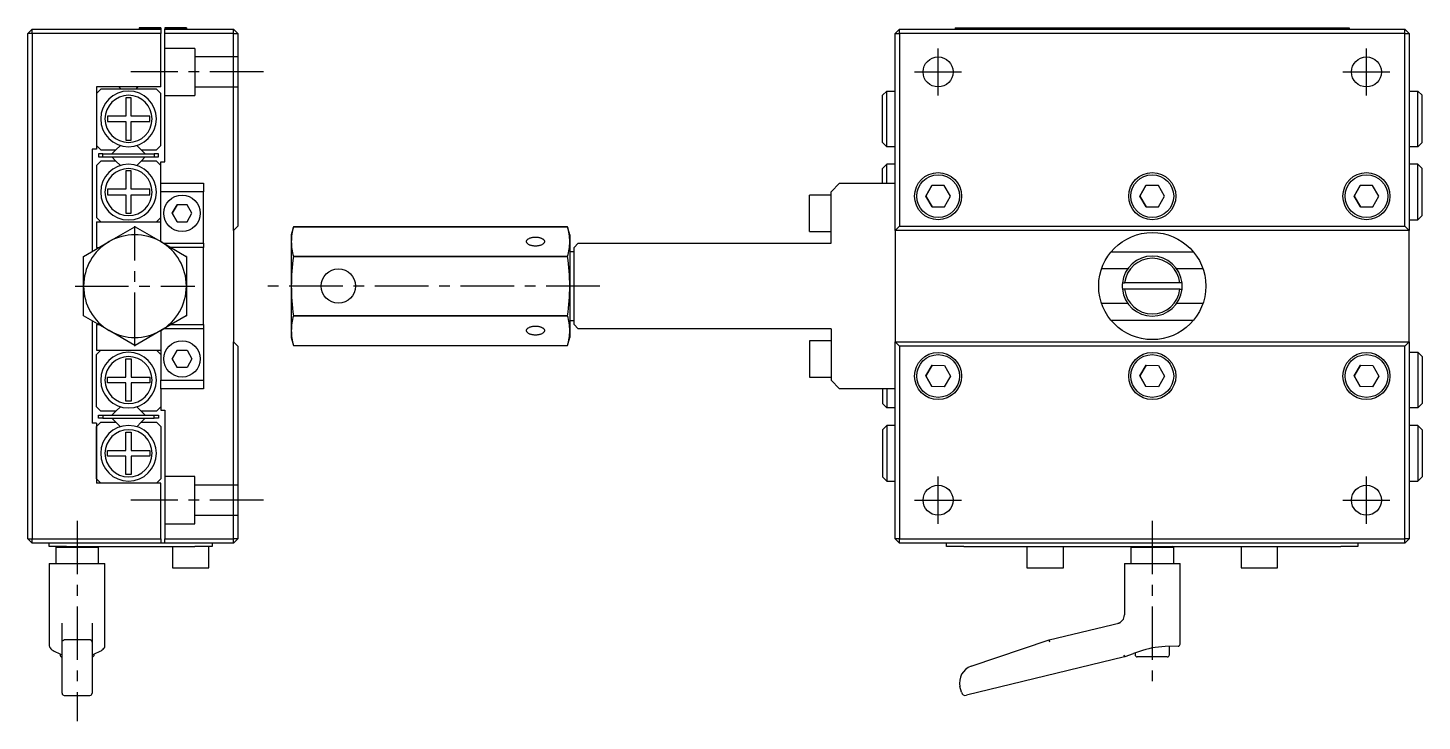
# Model space of a CAD drawing. Extents: x 10 to 673, y 6 to 288.
# Drawn here: x 347.5 to 673, y 66 to 227.9 of the extents above; entities that cross this region are included whole.
import ezdxf

# ---------------------------------------------------------------- set-up
doc = ezdxf.new("R2010")
doc.units = 0
doc.header["$LTSCALE"] = 10
doc.linetypes.add('CENTER', pattern=[2, 1.25, -0.25, 0.25, -0.25])
doc.linetypes.add('DASHED', pattern=[3.5, 2, -1.5])
doc.layers.get('0').update_dxf_attribs({"linetype": 'CONTINUOUS'})
doc.layers.add('CENTER', color=1, linetype='CENTER')

msp = doc.modelspace()

# ---------------------------------------------------------------- linework, layer by layer
at = {"color": 7, "linetype": 'CONTINUOUS'}
for p, q in [((373.5, 227.921019), (378.5, 227.921019)), ((374.222727, 227.921019), (373.5, 227.921019)), ((373.5, 227.921019), (373.5, 227.621019)), ((374.093182, 227.921019), (375.272727, 227.921019)), ((374.229545, 227.921019), (374.093182, 227.921019)), ((374.625, 227.921019), (374.093182, 227.921019)), ((374.093182, 227.921019), (374.222727, 227.921019)), ((374.222792, 227.921019), (374.093182, 227.921019)), ((374.093182, 227.921019), (374.222781, 227.921019)), ((374.222698, 227.921019), (374.093182, 227.921019)), ((374.093182, 227.921019), (374.222781, 227.921019)), ((374.093182, 227.921019), (374.222781, 227.921019)), ((374.222733, 227.921019), (374.093182, 227.921019)), ((374.113636, 227.921019), (374.222727, 227.921019)), ((374.222727, 227.921019), (374.113636, 227.921019)), ((374.113636, 227.921019), (374.222727, 227.921019)), ((374.222727, 227.921019), (374.113636, 227.921019)), ((374.284091, 227.921019), (374.229545, 227.921019)), ((374.365909, 227.921019), (374.284091, 227.921019)), ((375.272727, 227.921019), (374.365909, 227.921019)), ((375.286364, 227.921019), (374.625, 227.921019)), ((375.163636, 227.921019), (375.15488, 227.921019)), ((375.163636, 227.921019), (375.15488, 227.921019)), ((375.293182, 227.921019), (375.156751, 227.921019)), ((375.293182, 227.921019), (375.156751, 227.921019)), ((375.286364, 227.921019), (375.156761, 227.921019)), ((375.156763, 227.921019), (375.286364, 227.921019)), ((375.156764, 227.921019), (375.163636, 227.921019)), ((375.156764, 227.921019), (375.163636, 227.921019)), ((375.163636, 227.921019), (375.156818, 227.921019)), ((375.156818, 227.921019), (375.163636, 227.921019)), ((375.163636, 227.921019), (375.156818, 227.921019)), ((375.286364, 227.921019), (375.156853, 227.921019)), ((375.156857, 227.921019), (375.286364, 227.921019)), ((375.156857, 227.921019), (375.286364, 227.921019)), ((375.156892, 227.921019), (375.163653, 227.921019)), ((375.272727, 227.921019), (375.163636, 227.921019)), ((375.163636, 227.921019), (375.272727, 227.921019)), ((378.5, 227.921019), (375.163636, 227.921019)), ((375.163653, 227.921019), (375.293182, 227.921019)), ((375.163653, 227.921019), (375.293182, 227.921019)), ((378.5, 227.921019), (375.5, 227.921019)), ((378.5, 227.921019), (375.5, 227.921019)), ((378.5, 227.921019), (375.5, 227.921019)), ((378.5, 227.921019), (376, 227.921019)), ((378.5, 227.921019), (376, 227.921019)), ((378.5, 227.921019), (376.5, 227.921019)), ((378.5, 227.921019), (376.5, 227.921019)), ((378.5, 227.921019), (376.5, 227.921019)), ((378.5, 227.921019), (376.5, 227.921019)), ((378.5, 227.921019), (376.5, 227.921019)), ((378.5, 227.921019), (376.5, 227.921019)), ((378.5, 227.921019), (376.5, 227.921019)), ((378.5, 227.921019), (376.5, 227.921019)), ((378.5, 227.921019), (376.5, 227.921019)), ((378.5, 227.921019), (376.5, 227.921019)), ((378.5, 227.921019), (376.5, 227.921019)), ((378.5, 227.921019), (376.5, 227.921019)), ((378.5, 227.921019), (376.5, 227.921019)), ((378.5, 227.921019), (376.5, 227.921019)), ((378.5, 227.921019), (376.5, 227.921019)), ((378.5, 227.921019), (376.5, 227.921019)), ((378.5, 227.921019), (378.5, 227.621019)), ((379.5, 227.921019), (384.5, 227.921019)), ((381.5, 227.921019), (379.5, 227.921019)), ((381.5, 227.921019), (379.5, 227.921019)), ((381.5, 227.921019), (379.5, 227.921019)), ((381.5, 227.921019), (379.5, 227.921019)), ((382.5, 227.921019), (379.5, 227.921019)), ((381.5, 227.921019), (379.5, 227.921019)), ((381.5, 227.921019), (379.5, 227.921019)), ((381.5, 227.921019), (379.5, 227.921019)), ((381.5, 227.921019), (379.5, 227.921019)), ((382, 227.921019), (379.5, 227.921019)), ((381.5, 227.921019), (379.5, 227.921019)), ((381.5, 227.921019), (379.5, 227.921019)), ((381.5, 227.921019), (379.5, 227.921019)), ((381.5, 227.921019), (379.5, 227.921019)), ((382.5, 227.921019), (379.5, 227.921019)), ((381.5, 227.921019), (379.5, 227.921019)), ((381.5, 227.921019), (379.5, 227.921019)), ((381.5, 227.921019), (379.5, 227.921019)), ((381.5, 227.921019), (379.5, 227.921019)), ((382, 227.921019), (379.5, 227.921019)), ((381.5, 227.921019), (379.5, 227.921019)), ((381.5, 227.921019), (379.5, 227.921019)), ((381.5, 227.921019), (379.5, 227.921019)), ((381.5, 227.921019), (379.5, 227.921019)), ((382.5, 227.921019), (379.5, 227.921019)), ((381.5, 227.921019), (379.5, 227.921019)), ((381.5, 227.921019), (379.5, 227.921019)), ((381.5, 227.921019), (379.5, 227.921019)), ((381.5, 227.921019), (379.5, 227.921019)), ((382, 227.921019), (379.5, 227.921019)), ((381.5, 227.921019), (379.5, 227.921019)), ((381.5, 227.921019), (379.5, 227.921019)), ((381.5, 227.921019), (379.5, 227.921019)), ((381.5, 227.921019), (379.5, 227.921019)), ((382.5, 227.921019), (379.5, 227.921019)), ((381.5, 227.921019), (379.5, 227.921019)), ((381.5, 227.921019), (379.5, 227.921019)), ((381.5, 227.921019), (379.5, 227.921019)), ((381.5, 227.921019), (379.5, 227.921019)), ((382, 227.921019), (379.5, 227.921019)), ((381.5, 227.921019), (379.5, 227.921019)), ((381.5, 227.921019), (379.5, 227.921019)), ((381.5, 227.921019), (379.5, 227.921019)), ((381.5, 227.921019), (379.5, 227.921019)), ((382.5, 227.921019), (379.5, 227.921019)), ((381.5, 227.921019), (379.5, 227.921019)), ((381.5, 227.921019), (379.5, 227.921019)), ((381.5, 227.921019), (379.5, 227.921019)), ((381.5, 227.921019), (379.5, 227.921019)), ((382, 227.921019), (379.5, 227.921019)), ((381.5, 227.921019), (379.5, 227.921019)), ((381.5, 227.921019), (379.5, 227.921019)), ((381.5, 227.921019), (379.5, 227.921019)), ((381.5, 227.921019), (379.5, 227.921019)), ((382.5, 227.921019), (379.5, 227.921019)), ((381.5, 227.921019), (379.5, 227.921019)), ((381.5, 227.921019), (379.5, 227.921019)), ((381.5, 227.921019), (379.5, 227.921019)), ((381.5, 227.921019), (379.5, 227.921019)), ((382, 227.921019), (379.5, 227.921019)), ((381.5, 227.921019), (379.5, 227.921019)), ((381.5, 227.921019), (379.5, 227.921019)), ((381.5, 227.921019), (379.5, 227.921019)), ((381.5, 227.921019), (379.5, 227.921019)), ((382.5, 227.921019), (379.5, 227.921019)), ((381.5, 227.921019), (379.5, 227.921019)), ((381.5, 227.921019), (379.5, 227.921019)), ((381.5, 227.921019), (379.5, 227.921019)), ((381.5, 227.921019), (379.5, 227.921019)), ((382, 227.921019), (379.5, 227.921019)), ((381.5, 227.921019), (379.5, 227.921019)), ((381.5, 227.921019), (379.5, 227.921019)), ((381.5, 227.921019), (379.5, 227.921019)), ((381.5, 227.921019), (379.5, 227.921019)), ((382.5, 227.921019), (379.5, 227.921019)), ((381.5, 227.921019), (379.5, 227.921019)), ((381.5, 227.921019), (379.5, 227.921019)), ((381.5, 227.921019), (379.5, 227.921019)), ((381.5, 227.921019), (379.5, 227.921019)), ((382, 227.921019), (379.5, 227.921019)), ((381.5, 227.921019), (379.5, 227.921019)), ((381.5, 227.921019), (379.5, 227.921019)), ((381.5, 227.921019), (379.5, 227.921019)), ((381.5, 227.921019), (379.5, 227.921019)), ((382.5, 227.921019), (379.5, 227.921019)), ((381.5, 227.921019), (379.5, 227.921019)), ((381.5, 227.921019), (379.5, 227.921019)), ((381.5, 227.921019), (379.5, 227.921019)), ((381.5, 227.921019), (379.5, 227.921019)), ((382.922727, 227.921019), (379.5, 227.921019)), ((379.5, 227.921019), (379.5, 227.621019)), ((382.922781, 227.921019), (382.793182, 227.921019)), ((382.793182, 227.921019), (382.922781, 227.921019)), ((382.922781, 227.921019), (382.793182, 227.921019)), ((382.793182, 227.921019), (382.922781, 227.921019)), ((382.922792, 227.921019), (382.793182, 227.921019)), ((382.793182, 227.921019), (382.922781, 227.921019)), ((382.922792, 227.921019), (382.793182, 227.921019)), ((382.793182, 227.921019), (382.922781, 227.921019)), ((382.793182, 227.921019), (382.922727, 227.921019)), ((382.793182, 227.921019), (382.922727, 227.921019)), ((382.922792, 227.921019), (382.793182, 227.921019)), ((382.793182, 227.921019), (382.922781, 227.921019)), ((382.922792, 227.921019), (382.793182, 227.921019)), ((382.793182, 227.921019), (382.922781, 227.921019)), ((382.922792, 227.921019), (382.793182, 227.921019)), ((382.793182, 227.921019), (382.922781, 227.921019)), ((382.922792, 227.921019), (382.793182, 227.921019)), ((382.793182, 227.921019), (382.922781, 227.921019)), ((383.052187, 227.921019), (382.793182, 227.921019)), ((382.793182, 227.921019), (382.92281, 227.921019)), ((382.793182, 227.921019), (382.922727, 227.921019)), ((382.793182, 227.921019), (382.922781, 227.921019)), ((382.922816, 227.921019), (382.793182, 227.921019)), ((382.922816, 227.921019), (382.793182, 227.921019)), ((382.922816, 227.921019), (382.793182, 227.921019)), ((382.922816, 227.921019), (382.793182, 227.921019)), ((382.8, 227.921019), (383.052233, 227.921019)), ((383.543182, 227.921019), (382.8, 227.921019)), ((382.922789, 227.921019), (382.8, 227.921019)), ((382.8, 227.921019), (382.922716, 227.921019)), ((382.922789, 227.921019), (382.8, 227.921019)), ((382.8, 227.921019), (382.922716, 227.921019)), ((382.922794, 227.921019), (382.8, 227.921019)), ((382.8, 227.921019), (382.924288, 227.921019)), ((382.922794, 227.921019), (382.8, 227.921019)), ((382.8, 227.921019), (382.924288, 227.921019)), ((382.922794, 227.921019), (382.8, 227.921019)), ((382.8, 227.921019), (382.924288, 227.921019)), ((382.922794, 227.921019), (382.8, 227.921019)), ((382.8, 227.921019), (382.924288, 227.921019)), ((382.922779, 227.921019), (382.8, 227.921019)), ((382.8, 227.921019), (382.922716, 227.921019)), ((382.922779, 227.921019), (382.8, 227.921019)), ((382.8, 227.921019), (382.922716, 227.921019)), ((382.8, 227.921019), (382.922727, 227.921019)), ((382.922727, 227.921019), (382.8, 227.921019)), ((382.813636, 227.921019), (382.922727, 227.921019)), ((382.922727, 227.921019), (382.813636, 227.921019)), ((382.813636, 227.921019), (382.92281, 227.921019)), ((382.922727, 227.921019), (382.813636, 227.921019)), ((382.813636, 227.921019), (382.922727, 227.921019)), ((382.922727, 227.921019), (382.813636, 227.921019)), ((382.813636, 227.921019), (382.92281, 227.921019)), ((382.922727, 227.921019), (382.813636, 227.921019)), ((382.813636, 227.921019), (382.92281, 227.921019)), ((382.922727, 227.921019), (382.813636, 227.921019)), ((382.813636, 227.921019), (382.922727, 227.921019)), ((382.922727, 227.921019), (382.813636, 227.921019)), ((382.813636, 227.921019), (382.922727, 227.921019)), ((382.922727, 227.921019), (382.813636, 227.921019)), ((382.813636, 227.921019), (382.922727, 227.921019)), ((382.922727, 227.921019), (382.813636, 227.921019)), ((383.679545, 227.921019), (383.543182, 227.921019)), ((383.55, 227.921019), (383.679545, 227.921019)), ((383.986364, 227.921019), (383.550787, 227.921019)), ((383.979545, 227.921019), (383.679545, 227.921019)), ((383.679545, 227.921019), (383.979545, 227.921019)), ((383.863636, 227.921019), (383.85488, 227.921019)), ((383.863636, 227.921019), (383.85488, 227.921019)), ((383.863636, 227.921019), (383.85488, 227.921019)), ((383.863636, 227.921019), (383.85488, 227.921019)), ((383.863636, 227.921019), (383.85488, 227.921019)), ((383.863636, 227.921019), (383.85488, 227.921019)), ((383.863636, 227.921019), (383.85488, 227.921019)), ((383.85943, 227.921019), (383.85488, 227.921019)), ((383.863636, 227.921019), (383.856434, 227.921019)), ((383.863636, 227.921019), (383.856434, 227.921019)), ((383.863636, 227.921019), (383.856434, 227.921019)), ((383.863636, 227.921019), (383.856434, 227.921019)), ((383.856725, 227.921019), (383.863636, 227.921019)), ((383.856725, 227.921019), (383.863636, 227.921019)), ((383.856725, 227.921019), (383.863636, 227.921019)), ((383.863636, 227.921019), (383.856741, 227.921019)), ((383.863636, 227.921019), (383.856741, 227.921019)), ((383.863636, 227.921019), (383.856741, 227.921019)), ((383.863636, 227.921019), (383.856741, 227.921019)), ((383.993182, 227.921019), (383.856751, 227.921019)), ((383.993182, 227.921019), (383.856751, 227.921019)), ((383.993182, 227.921019), (383.856751, 227.921019)), ((383.993182, 227.921019), (383.856751, 227.921019)), ((383.993182, 227.921019), (383.856751, 227.921019)), ((383.856752, 227.921019), (383.863671, 227.921019)), ((383.856752, 227.921019), (383.863671, 227.921019)), ((383.993182, 227.921019), (383.856758, 227.921019)), ((383.993182, 227.921019), (383.856758, 227.921019)), ((383.993182, 227.921019), (383.856758, 227.921019)), ((383.993182, 227.921019), (383.856758, 227.921019)), ((383.986364, 227.921019), (383.856761, 227.921019)), ((383.986364, 227.921019), (383.856761, 227.921019)), ((383.986364, 227.921019), (383.856761, 227.921019)), ((383.986364, 227.921019), (383.856761, 227.921019)), ((383.986364, 227.921019), (383.856761, 227.921019)), ((383.986364, 227.921019), (383.856761, 227.921019)), ((383.986364, 227.921019), (383.856761, 227.921019)), ((383.986364, 227.921019), (383.856761, 227.921019)), ((383.856763, 227.921019), (383.986364, 227.921019)), ((383.856763, 227.921019), (383.986364, 227.921019)), ((383.856763, 227.921019), (383.986364, 227.921019)), ((383.856763, 227.921019), (383.986364, 227.921019)), ((383.856763, 227.921019), (383.986364, 227.921019)), ((383.856763, 227.921019), (383.986364, 227.921019)), ((383.856763, 227.921019), (383.986364, 227.921019)), ((383.856763, 227.921019), (383.986364, 227.921019)), ((383.856764, 227.921019), (383.857779, 227.921019)), ((383.856764, 227.921019), (383.863636, 227.921019)), ((383.856764, 227.921019), (383.857779, 227.921019)), ((383.856764, 227.921019), (383.863636, 227.921019)), ((383.856764, 227.921019), (383.863636, 227.921019)), ((383.856764, 227.921019), (383.857779, 227.921019)), ((383.856764, 227.921019), (383.863636, 227.921019)), ((383.856811, 227.921019), (383.863636, 227.921019)), ((383.856811, 227.921019), (383.863636, 227.921019)), ((383.856811, 227.921019), (383.863636, 227.921019)), ((383.856818, 227.921019), (383.863636, 227.921019)), ((383.856818, 227.921019), (383.863636, 227.921019)), ((383.863636, 227.921019), (383.856818, 227.921019)), ((383.863636, 227.921019), (383.856818, 227.921019)), ((383.863636, 227.921019), (383.856818, 227.921019)), ((383.863636, 227.921019), (383.856818, 227.921019)), ((383.863636, 227.921019), (383.856818, 227.921019)), ((383.856818, 227.921019), (383.863636, 227.921019)), ((383.856818, 227.921019), (383.863636, 227.921019)), ((383.856818, 227.921019), (383.863636, 227.921019)), ((383.863636, 227.921019), (383.856818, 227.921019)), ((383.856818, 227.921019), (383.863636, 227.921019)), ((383.85682, 227.921019), (383.863636, 227.921019)), ((383.859123, 227.921019), (383.856842, 227.921019)), ((383.859123, 227.921019), (383.856842, 227.921019)), ((383.859123, 227.921019), (383.856842, 227.921019)), ((383.856844, 227.921019), (383.859147, 227.921019)), ((383.856844, 227.921019), (383.863671, 227.921019)), ((383.856857, 227.921019), (383.857779, 227.921019)), ((383.856857, 227.921019), (383.986364, 227.921019)), ((383.856892, 227.921019), (383.863653, 227.921019)), ((383.856892, 227.921019), (383.863653, 227.921019)), ((383.856892, 227.921019), (383.863653, 227.921019)), ((383.856892, 227.921019), (383.863653, 227.921019)), ((383.857779, 227.921019), (383.863636, 227.921019)), ((383.857779, 227.921019), (383.863636, 227.921019)), ((383.857779, 227.921019), (383.863636, 227.921019)), ((383.857779, 227.921019), (383.863636, 227.921019)), ((383.993182, 227.921019), (383.859123, 227.921019)), ((383.993182, 227.921019), (383.859123, 227.921019)), ((383.993182, 227.921019), (383.859123, 227.921019)), ((383.859147, 227.921019), (383.863671, 227.921019)), ((383.863636, 227.921019), (383.85943, 227.921019)), ((383.979545, 227.921019), (383.863636, 227.921019)), ((383.979545, 227.921019), (383.863636, 227.921019)), ((383.979545, 227.921019), (383.863636, 227.921019)), ((383.979545, 227.921019), (383.863636, 227.921019)), ((383.863636, 227.921019), (383.979545, 227.921019)), ((383.863636, 227.921019), (383.979545, 227.921019)), ((383.972727, 227.921019), (383.863636, 227.921019)), ((383.863636, 227.921019), (383.972727, 227.921019)), ((383.972727, 227.921019), (383.863636, 227.921019)), ((383.863636, 227.921019), (383.972727, 227.921019)), ((384.5, 227.921019), (383.863636, 227.921019)), ((383.972727, 227.921019), (383.863636, 227.921019)), ((383.863636, 227.921019), (383.972727, 227.921019)), ((383.972727, 227.921019), (383.863636, 227.921019)), ((383.863636, 227.921019), (383.972727, 227.921019)), ((383.863636, 227.921019), (383.979545, 227.921019)), ((383.863636, 227.921019), (383.979545, 227.921019)), ((383.979545, 227.921019), (383.863636, 227.921019)), ((383.863636, 227.921019), (383.979545, 227.921019)), ((383.863653, 227.921019), (383.993182, 227.921019)), ((383.863653, 227.921019), (383.993182, 227.921019)), ((383.863653, 227.921019), (383.993182, 227.921019)), ((383.863653, 227.921019), (383.993182, 227.921019)), ((383.863653, 227.921019), (383.993182, 227.921019)), ((383.863653, 227.921019), (383.993182, 227.921019)), ((383.863653, 227.921019), (383.993182, 227.921019)), ((383.863653, 227.921019), (383.993182, 227.921019)), ((383.863671, 227.921019), (383.993182, 227.921019)), ((383.863671, 227.921019), (383.993182, 227.921019)), ((383.863671, 227.921019), (383.993182, 227.921019)), ((383.863671, 227.921019), (383.993182, 227.921019)), ((384.5, 227.921019), (384.5, 227.621019)), ((564, 227.921019), (656, 227.921019)), ((564, 227.921019), (564, 227.621019)), ((656, 227.921019), (656, 227.621019)), ((348.5, 227.621019), (347.5, 226.621019)), ((348.5, 226.621019), (347.5, 226.621019)), ((347.5, 108.621019), (347.5, 226.621019)), ((348.5, 226.621019), (348.5, 227.621019)), ((348.5, 227.621019), (378.5, 227.621019)), ((378.5, 226.621019), (348.5, 226.621019)), ((348.5, 226.621019), (348.5, 108.621019)), ((378.5, 227.621019), (378.5, 226.621019)), ((378.5, 214.121019), (378.5, 226.621019)), ((379.5, 227.621019), (395.5, 227.621019)), ((379.5, 226.621019), (379.5, 227.621019)), ((395.5, 226.621019), (379.5, 226.621019)), ((379.5, 196.621019), (379.5, 226.621019)), ((395.5, 226.621019), (395.5, 227.621019)), ((396.5, 226.621019), (395.5, 227.621019)), ((395.5, 226.621019), (396.5, 226.621019)), ((395.5, 180.621019), (395.5, 226.621019)), ((396.5, 226.621019), (396.5, 181.621019)), ((550, 226.621019), (551, 227.621019)), ((550, 226.621019), (551, 226.621019)), ((550, 180.621019), (550, 226.621019)), ((551, 226.621019), (551, 227.621019)), ((551, 227.621019), (669, 227.621019)), ((669, 226.621019), (551, 226.621019)), ((551, 226.621019), (551, 181.621019)), ((669, 226.621019), (669, 227.621019)), ((670, 226.621019), (669, 227.621019)), ((669, 226.621019), (670, 226.621019)), ((669, 181.621019), (669, 226.621019)), ((670, 226.621019), (670, 180.621019)), ((378.5, 214.121019), (363.5, 214.121019)), ((363.5, 214.121019), (363.5, 212.621019)), ((364.5, 213.621019), (363.5, 212.621019)), ((363.5, 212.621019), (363.5, 200.421019)), ((363.5, 212.621019), (363.5, 200.421019)), ((377.5, 213.621019), (364.5, 213.621019)), ((368.75, 214.121019), (368.9, 213.971019)), ((368.9, 213.971019), (369.25, 213.621019)), ((371.65, 211.621019), (370.35, 211.621019)), ((370.35, 211.621019), (370.35, 207.321019)), ((371.65, 207.321019), (371.65, 211.621019)), ((372.75, 213.621019), (373.1, 213.971019)), ((373.1, 213.971019), (373.25, 214.121019)), ((378.5, 212.621019), (377.5, 213.621019)), ((378.5, 200.421019), (378.5, 212.621019)), ((547, 212.171019), (548, 213.171019)), ((547, 201.171019), (547, 212.171019)), ((548, 200.171019), (548, 213.171019)), ((548, 213.171019), (550, 213.171019)), ((670, 213.171019), (672, 213.171019)), ((672, 200.171019), (672, 213.171019)), ((672, 213.171019), (673, 212.171019)), ((673, 201.171019), (673, 212.171019)), ((370.35, 207.321019), (366.05, 207.321019)), ((366.05, 207.321019), (366.05, 206.021019)), ((366.05, 206.021019), (370.35, 206.021019)), ((370.35, 206.021019), (370.35, 201.721019)), ((375.95, 207.321019), (371.65, 207.321019)), ((371.65, 201.721019), (371.65, 206.021019)), ((371.65, 206.021019), (375.95, 206.021019)), ((375.95, 206.021019), (375.95, 207.321019)), ((363.5, 199.621019), (362.5, 199.621019)), ((362.5, 199.621019), (362.5, 175.703923)), ((363.5, 200.421019), (364.5, 199.421019)), ((363.5, 200.421019), (363.5, 199.621019)), ((364.5, 199.421019), (368.057359, 199.421019)), ((367.107359, 198.471019), (368.057359, 199.421019)), ((369.093302, 200.456962), (368.057359, 199.421019)), ((370.35, 201.721019), (371.65, 201.721019)), ((373.942641, 199.421019), (372.906698, 200.456962)), ((373.942641, 199.421019), (374.892641, 198.471019)), ((373.942641, 199.421019), (377.5, 199.421019)), ((377.5, 199.421019), (378.5, 200.421019)), ((548, 200.171019), (547, 201.171019)), ((550, 200.171019), (548, 200.171019)), ((672, 200.171019), (670, 200.171019)), ((673, 201.171019), (672, 200.171019)), ((364.5, 196.821019), (363.5, 195.821019)), ((363.5, 195.821019), (363.5, 183.621019)), ((365, 198.471019), (364, 198.471019)), ((364, 198.471019), (364, 197.771019)), ((364, 197.771019), (365, 197.771019)), ((368.057359, 196.821019), (364.5, 196.821019)), ((365, 198.471019), (377, 198.471019)), ((365, 197.771019), (365, 198.471019)), ((365, 197.771019), (377, 197.771019)), ((367.107359, 197.771019), (368.057359, 196.821019)), ((368.057359, 196.821019), (369.093302, 195.785076)), ((372.906698, 195.785076), (373.942641, 196.821019)), ((373.942641, 196.821019), (374.892641, 197.771019)), ((377.5, 196.821019), (373.942641, 196.821019)), ((378, 198.471019), (377, 198.471019)), ((377, 198.471019), (377, 197.771019)), ((377, 197.771019), (378, 197.771019)), ((378.5, 195.821019), (377.5, 196.821019)), ((378, 197.771019), (378, 198.471019)), ((378.5, 196.621019), (379.5, 196.621019)), ((378.5, 195.821019), (378.5, 196.621019)), ((378.5, 191.621019), (378.5, 195.821019)), ((378.5, 191.621019), (378.5, 195.821019)), ((548, 196.071019), (547, 195.071019)), ((548, 191.621019), (548, 196.071019)), ((550, 196.071019), (548, 196.071019)), ((672, 196.071019), (670, 196.071019)), ((672, 183.071019), (672, 196.071019)), ((673, 195.071019), (672, 196.071019)), ((371.65, 194.521019), (370.35, 194.521019)), ((370.35, 194.521019), (370.35, 190.221019)), ((371.65, 190.221019), (371.65, 194.521019)), ((547, 191.621019), (547, 195.071019)), ((673, 184.071019), (673, 195.071019)), ((366.05, 190.221019), (366.05, 188.921019)), ((370.35, 190.221019), (366.05, 190.221019)), ((366.05, 188.921019), (370.35, 188.921019)), ((370.35, 188.921019), (370.35, 184.621019)), ((375.95, 190.221019), (371.65, 190.221019)), ((371.65, 184.621019), (371.65, 188.921019)), ((371.65, 188.921019), (375.95, 188.921019)), ((375.95, 188.921019), (375.95, 190.221019)), ((378.5, 191.621019), (388.5, 191.621019)), ((378.5, 189.621019), (378.5, 191.621019)), ((388.5, 189.621019), (378.5, 189.621019)), ((378.5, 178.013324), (378.5, 189.621019)), ((388.5, 191.621019), (388.5, 189.621019)), ((388.5, 177.621019), (388.5, 189.621019)), ((530, 180.371019), (530, 188.871019)), ((535, 188.871019), (530, 188.871019)), ((537, 191.621019), (535, 189.621019)), ((535, 177.621019), (535, 189.621019)), ((537, 191.621019), (550, 191.621019)), ((558.534042, 191.107844), (557.113367, 188.594875)), ((557.113367, 188.594875), (558.534042, 191.107844)), ((561.420675, 191.133988), (558.534042, 191.107844)), ((562.886633, 188.647163), (561.420675, 191.133988)), ((608.534042, 191.107844), (607.113367, 188.594875)), ((607.113367, 188.594875), (608.534042, 191.107844)), ((611.420675, 191.133988), (608.534042, 191.107844)), ((612.886633, 188.647163), (611.420675, 191.133988)), ((658.534042, 191.107844), (657.113367, 188.594875)), ((657.113367, 188.594875), (658.534042, 191.107844)), ((661.420675, 191.133988), (658.534042, 191.107844)), ((662.886633, 188.647163), (661.420675, 191.133988)), ((381.190599, 184.621019), (382.345299, 186.621019)), ((382.345299, 186.621019), (381.190599, 184.621019)), ((384.654701, 186.621019), (382.345299, 186.621019)), ((385.809401, 184.621019), (384.654701, 186.621019)), ((557.113367, 188.594875), (558.579325, 186.108049)), ((558.579325, 186.108049), (557.113367, 188.594875)), ((558.579325, 186.108049), (561.465958, 186.134193)), ((561.465958, 186.134193), (562.886633, 188.647163)), ((607.113367, 188.594875), (608.579325, 186.108049)), ((608.579325, 186.108049), (607.113367, 188.594875)), ((608.579325, 186.108049), (611.465958, 186.134193)), ((611.465958, 186.134193), (612.886633, 188.647163)), ((657.113367, 188.594875), (658.579325, 186.108049)), ((658.579325, 186.108049), (657.113367, 188.594875)), ((658.579325, 186.108049), (661.465958, 186.134193)), ((661.465958, 186.134193), (662.886633, 188.647163)), ((363.5, 183.621019), (364.5, 182.621019)), ((363.5, 182.621019), (363.5, 176.621019)), ((363.5, 182.621019), (364.5, 182.621019)), ((364.5, 182.621019), (377.5, 182.621019)), ((364.5, 182.621019), (377.5, 182.621019)), ((370.35, 184.621019), (371.65, 184.621019)), ((377.5, 182.621019), (378.5, 183.621019)), ((377.5, 182.621019), (378.5, 182.621019)), ((381.190599, 184.621019), (382.345299, 182.621019)), ((382.345299, 182.621019), (381.190599, 184.621019)), ((382.345299, 182.621019), (384.654701, 182.621019)), ((384.654701, 182.621019), (385.809401, 184.621019)), ((670, 183.071019), (672, 183.071019)), ((672, 183.071019), (673, 184.071019)), ((366.5, 178.013324), (372.488896, 181.471014)), ((372.511104, 181.471014), (378.5, 178.013324)), ((395.5, 180.621019), (396.5, 181.621019)), ((395.5, 180.621019), (395.5, 154.621019)), ((409.495706, 181.471019), (409, 179.621019)), ((409, 179.621019), (409, 178.013324)), ((473.504294, 181.471014), (409.495706, 181.471014)), ((409.495706, 181.471014), (473.504294, 181.471014)), ((465.351064, 179.011933), (465.509765, 179.034312)), ((465.509765, 179.034312), (465.671488, 179.050396)), ((465.671488, 179.050396), (465.835236, 179.060087)), ((465.835236, 179.060087), (466, 179.063324)), ((466, 179.063324), (466.164764, 179.060087)), ((466.164764, 179.060087), (466.328512, 179.050396)), ((466.328512, 179.050396), (466.490235, 179.034312)), ((466.490235, 179.034312), (466.648936, 179.011933)), ((474, 179.621019), (473.504294, 181.471019)), ((474, 179.621019), (474, 178.013324)), ((530, 180.371019), (535, 180.371019)), ((550, 180.621019), (551, 181.621019)), ((670, 180.621019), (550, 180.621019)), ((550, 180.621019), (550, 154.621019)), ((551, 181.621019), (669, 181.621019)), ((670, 180.621019), (669, 181.621019)), ((670, 154.621019), (670, 180.621019)), ((360.511104, 174.555633), (366.5, 178.013324)), ((363.5, 176.621019), (364.088457, 176.621019)), ((378.5, 178.013324), (384.488896, 174.555633)), ((379.179492, 177.621019), (388.5, 177.621019)), ((388.5, 176.621019), (380.911543, 176.621019)), ((388.5, 177.621019), (388.5, 176.621019)), ((388.5, 158.621019), (388.5, 176.621019)), ((409, 178.013324), (409, 167.621019)), ((463.9, 178.013324), (463.906474, 178.095706)), ((463.906474, 177.930942), (463.9, 178.013324)), ((463.906474, 178.095706), (463.925854, 178.17758)), ((463.925854, 177.849067), (463.906474, 177.930942)), ((463.925854, 178.17758), (463.958023, 178.258441)), ((463.958023, 177.768206), (463.925854, 177.849067)), ((463.958023, 178.258441), (464.002781, 178.337792)), ((464.002781, 177.688856), (463.958023, 177.768206)), ((464.002781, 178.337792), (464.059853, 178.415141)), ((464.059853, 177.611506), (464.002781, 177.688856)), ((464.059853, 178.415141), (464.128886, 178.490014)), ((464.128886, 177.536634), (464.059853, 177.611506)), ((464.128886, 178.490014), (464.209456, 178.561947)), ((464.209456, 177.4647), (464.128886, 177.536634)), ((464.209456, 178.561947), (464.301064, 178.630498)), ((464.301064, 177.396149), (464.209456, 177.4647)), ((464.301064, 178.630498), (464.403147, 178.695244)), ((464.403147, 177.331403), (464.301064, 177.396149)), ((464.403147, 178.695244), (464.515076, 178.755786)), ((464.515076, 177.270862), (464.403147, 177.331403)), ((464.515076, 178.755786), (464.636159, 178.81175)), ((464.636159, 177.214897), (464.515076, 177.270862)), ((464.636159, 178.81175), (464.765651, 178.862792)), ((464.765651, 177.163856), (464.636159, 177.214897)), ((464.765651, 178.862792), (464.902753, 178.908596)), ((464.902753, 177.118052), (464.765651, 177.163856)), ((464.902753, 178.908596), (465.04662, 178.948881)), ((465.04662, 177.077767), (464.902753, 177.118052)), ((465.04662, 178.948881), (465.196365, 178.983397)), ((465.196365, 177.04325), (465.04662, 177.077767)), ((465.196365, 178.983397), (465.351064, 179.011933)), ((465.351064, 177.014714), (465.196365, 177.04325)), ((465.509765, 176.992335), (465.351064, 177.014714)), ((465.671488, 176.976251), (465.509765, 176.992335)), ((465.835236, 176.96656), (465.671488, 176.976251)), ((466, 176.963324), (465.835236, 176.96656)), ((466.164764, 176.96656), (466, 176.963324)), ((466.328512, 176.976251), (466.164764, 176.96656)), ((466.490235, 176.992335), (466.328512, 176.976251)), ((466.648936, 177.014714), (466.490235, 176.992335)), ((466.648936, 179.011933), (466.803635, 178.983397)), ((466.803635, 177.04325), (466.648936, 177.014714)), ((466.803635, 178.983397), (466.95338, 178.948881)), ((466.95338, 177.077767), (466.803635, 177.04325)), ((466.95338, 178.948881), (467.097247, 178.908596)), ((467.097247, 177.118052), (466.95338, 177.077767)), ((467.097247, 178.908596), (467.234349, 178.862792)), ((467.234349, 177.163856), (467.097247, 177.118052)), ((467.234349, 178.862792), (467.363841, 178.81175)), ((467.363841, 177.214897), (467.234349, 177.163856)), ((467.363841, 178.81175), (467.484924, 178.755786)), ((467.484924, 177.270862), (467.363841, 177.214897)), ((467.484924, 178.755786), (467.596853, 178.695244)), ((467.596853, 177.331403), (467.484924, 177.270862)), ((467.596853, 178.695244), (467.698936, 178.630498)), ((467.698936, 177.396149), (467.596853, 177.331403)), ((467.698936, 178.630498), (467.790544, 178.561947)), ((467.790544, 177.4647), (467.698936, 177.396149)), ((467.790544, 178.561947), (467.871114, 178.490014)), ((467.871114, 177.536634), (467.790544, 177.4647)), ((467.871114, 178.490014), (467.940147, 178.415141)), ((467.940147, 177.611506), (467.871114, 177.536634)), ((467.940147, 178.415141), (467.997219, 178.337792)), ((467.997219, 177.688856), (467.940147, 177.611506)), ((467.997219, 178.337792), (468.041977, 178.258441)), ((468.041977, 177.768206), (467.997219, 177.688856)), ((468.041977, 178.258441), (468.074146, 178.17758)), ((468.074146, 177.849067), (468.041977, 177.768206)), ((468.074146, 178.17758), (468.093526, 178.095706)), ((468.093526, 177.930942), (468.074146, 177.849067)), ((468.093526, 178.095706), (468.1, 178.013324)), ((468.1, 178.013324), (468.093526, 177.930942)), ((474, 178.013324), (474, 167.621019)), ((476, 177.621019), (475, 176.621019)), ((475, 158.621019), (475, 176.621019)), ((476, 177.621019), (535, 177.621019)), ((360.5, 167.621019), (360.5, 174.5364)), ((384.5, 174.5364), (384.5, 167.621019)), ((409.495706, 174.555633), (409.495706, 174.5364)), ((409.495706, 174.555633), (473.504294, 174.555633)), ((473.504294, 174.5364), (409.495706, 174.5364)), ((473.504294, 174.555633), (473.504294, 174.5364)), ((475, 175.621019), (474, 175.621019)), ((600.395314, 175.621019), (619.604686, 175.621019)), ((604.255437, 171.621019), (598.157281, 171.621019)), ((621.842719, 171.621019), (615.744563, 171.621019)), ((360.5, 160.705637), (360.5, 167.621019)), ((384.5, 167.621019), (384.5, 160.705637)), ((409, 167.621019), (409, 157.228714)), ((474, 167.621019), (474, 157.228714)), ((603.040295, 168.371019), (603.543414, 168.371019)), ((603.543414, 166.871019), (603.040295, 166.871019)), ((616.456586, 168.371019), (603.543414, 168.371019)), ((616.456586, 166.871019), (603.543414, 166.871019)), ((616.959705, 168.371019), (616.456586, 168.371019)), ((616.456586, 166.871019), (616.959705, 166.871019)), ((598.157281, 163.621019), (604.255437, 163.621019)), ((615.744563, 163.621019), (621.842719, 163.621019)), ((366.5, 157.228714), (360.511104, 160.686405)), ((362.5, 159.538115), (362.5, 135.621019)), ((384.488896, 160.686405), (378.5, 157.228714)), ((409.495706, 160.705637), (409.495706, 160.686405)), ((409.495706, 160.705637), (473.504294, 160.705637)), ((473.504294, 160.686405), (409.495706, 160.686405)), ((473.504294, 160.705637), (473.504294, 160.686405)), ((474, 159.621019), (475, 159.621019)), ((619.604686, 159.621019), (600.395314, 159.621019)), ((363.5, 158.621019), (363.5, 152.621019)), ((363.5, 158.621019), (364.088457, 158.621019)), ((372.488896, 153.771023), (366.5, 157.228714)), ((378.5, 157.228714), (372.511104, 153.771023)), ((378.5, 157.228714), (378.5, 145.621019)), ((388.5, 157.621019), (379.179492, 157.621019)), ((380.911543, 158.621019), (388.5, 158.621019)), ((388.5, 158.621019), (388.5, 157.621019)), ((388.5, 157.621019), (388.5, 145.621019)), ((409, 157.228714), (409, 155.621019)), ((463.9, 157.228714), (463.906474, 157.311096)), ((463.906474, 157.146332), (463.9, 157.228714)), ((463.906474, 157.311096), (463.925854, 157.39297)), ((463.925854, 157.064458), (463.906474, 157.146332)), ((463.925854, 157.39297), (463.958023, 157.473832)), ((463.958023, 156.983596), (463.925854, 157.064458)), ((463.958023, 157.473832), (464.002781, 157.553182)), ((464.002781, 156.904246), (463.958023, 156.983596)), ((464.002781, 157.553182), (464.059853, 157.630532)), ((464.059853, 156.826896), (464.002781, 156.904246)), ((464.059853, 157.630532), (464.128886, 157.705404)), ((464.128886, 156.752024), (464.059853, 156.826896)), ((464.128886, 157.705404), (464.209456, 157.777337)), ((464.209456, 156.68009), (464.128886, 156.752024)), ((464.209456, 157.777337), (464.301064, 157.845889)), ((464.301064, 156.611539), (464.209456, 156.68009)), ((464.301064, 157.845889), (464.403147, 157.910634)), ((464.403147, 156.546794), (464.301064, 156.611539)), ((464.403147, 157.910634), (464.515076, 157.971176)), ((464.515076, 156.486252), (464.403147, 156.546794)), ((464.515076, 157.971176), (464.636159, 158.02714)), ((464.636159, 156.430288), (464.515076, 156.486252)), ((464.636159, 158.02714), (464.765651, 158.078182)), ((464.765651, 156.379246), (464.636159, 156.430288)), ((464.765651, 158.078182), (464.902753, 158.123986)), ((464.902753, 156.333442), (464.765651, 156.379246)), ((464.902753, 158.123986), (465.04662, 158.164271)), ((465.04662, 156.293157), (464.902753, 156.333442)), ((465.04662, 158.164271), (465.196365, 158.198788)), ((465.196365, 156.25864), (465.04662, 156.293157)), ((465.196365, 158.198788), (465.351064, 158.227323)), ((465.351064, 156.230105), (465.196365, 156.25864)), ((465.351064, 158.227323), (465.509765, 158.249702)), ((465.509765, 158.249702), (465.671488, 158.265787)), ((465.671488, 158.265787), (465.835236, 158.275477)), ((465.835236, 158.275477), (466, 158.278714)), ((466, 158.278714), (466.164764, 158.275477)), ((466.164764, 158.275477), (466.328512, 158.265787)), ((466.328512, 158.265787), (466.490235, 158.249702)), ((466.490235, 158.249702), (466.648936, 158.227323)), ((466.648936, 158.227323), (466.803635, 158.198788)), ((466.803635, 156.25864), (466.648936, 156.230105)), ((466.803635, 158.198788), (466.95338, 158.164271)), ((466.95338, 156.293157), (466.803635, 156.25864)), ((466.95338, 158.164271), (467.097247, 158.123986)), ((467.097247, 156.333442), (466.95338, 156.293157)), ((467.097247, 158.123986), (467.234349, 158.078182)), ((467.234349, 156.379246), (467.097247, 156.333442)), ((467.234349, 158.078182), (467.363841, 158.02714)), ((467.363841, 156.430288), (467.234349, 156.379246)), ((467.363841, 158.02714), (467.484924, 157.971176)), ((467.484924, 156.486252), (467.363841, 156.430288)), ((467.484924, 157.971176), (467.596853, 157.910634)), ((467.596853, 156.546794), (467.484924, 156.486252)), ((467.596853, 157.910634), (467.698936, 157.845889)), ((467.698936, 156.611539), (467.596853, 156.546794)), ((467.698936, 157.845889), (467.790544, 157.777337)), ((467.790544, 156.68009), (467.698936, 156.611539)), ((467.790544, 157.777337), (467.871114, 157.705404)), ((467.871114, 156.752024), (467.790544, 156.68009)), ((467.871114, 157.705404), (467.940147, 157.630532)), ((467.940147, 156.826896), (467.871114, 156.752024)), ((467.940147, 157.630532), (467.997219, 157.553182)), ((467.997219, 156.904246), (467.940147, 156.826896)), ((467.997219, 157.553182), (468.041977, 157.473832)), ((468.041977, 156.983596), (467.997219, 156.904246)), ((468.041977, 157.473832), (468.074146, 157.39297)), ((468.074146, 157.064458), (468.041977, 156.983596)), ((468.074146, 157.39297), (468.093526, 157.311096)), ((468.093526, 157.146332), (468.074146, 157.064458)), ((468.093526, 157.311096), (468.1, 157.228714)), ((468.1, 157.228714), (468.093526, 157.146332)), ((474, 157.228714), (474, 155.621019)), ((475, 158.621019), (476, 157.621019)), ((535, 157.621019), (476, 157.621019)), ((535, 157.621019), (535, 145.621019)), ((395.5, 108.621019), (395.5, 154.621019)), ((396.5, 153.621019), (395.5, 154.621019)), ((396.5, 153.621019), (396.5, 108.621019)), ((409, 155.621019), (409.495706, 153.771019)), ((409.495706, 153.771023), (473.504294, 153.771023)), ((465.509765, 156.207726), (465.351064, 156.230105)), ((465.671488, 156.191641), (465.509765, 156.207726)), ((465.835236, 156.181951), (465.671488, 156.191641)), ((466, 156.178714), (465.835236, 156.181951)), ((466.164764, 156.181951), (466, 156.178714)), ((466.328512, 156.191641), (466.164764, 156.181951)), ((466.490235, 156.207726), (466.328512, 156.191641)), ((466.648936, 156.230105), (466.490235, 156.207726)), ((473.504294, 153.771019), (474, 155.621019)), ((530, 154.871019), (530, 146.371019)), ((535, 154.871019), (530, 154.871019)), ((551, 153.621019), (550, 154.621019)), ((550, 154.621019), (670, 154.621019)), ((550, 108.621019), (550, 154.621019)), ((669, 153.621019), (551, 153.621019)), ((551, 153.621019), (551, 108.621019)), ((669, 153.621019), (670, 154.621019)), ((669, 108.621019), (669, 153.621019)), ((670, 154.621019), (670, 108.621019)), ((363.5, 151.621019), (364.5, 152.621019)), ((363.5, 152.621019), (364.5, 152.621019)), ((363.5, 139.421019), (363.5, 151.621019)), ((364.5, 152.621019), (377.5, 152.621019)), ((364.5, 152.621019), (377.5, 152.621019)), ((370.35, 150.621019), (371.65, 150.621019)), ((370.35, 146.321019), (370.35, 150.621019)), ((371.65, 150.621019), (371.65, 146.321019)), ((377.5, 152.621019), (378.5, 151.621019)), ((377.5, 152.621019), (378.5, 152.621019)), ((381.190599, 150.621019), (382.345299, 152.621019)), ((382.345299, 152.621019), (381.190599, 150.621019)), ((382.345299, 148.621019), (381.190599, 150.621019)), ((381.190599, 150.621019), (382.345299, 148.621019)), ((382.345299, 152.621019), (384.654701, 152.621019)), ((384.654701, 152.621019), (385.809401, 150.621019)), ((385.809401, 150.621019), (384.654701, 148.621019)), ((670, 152.171019), (672, 152.171019)), ((672, 152.171019), (672, 139.171019)), ((672, 152.171019), (673, 151.171019)), ((673, 151.171019), (673, 140.171019)), ((384.654701, 148.621019), (382.345299, 148.621019)), ((557.113367, 146.647163), (558.579325, 149.133988)), ((558.579325, 149.133988), (557.113367, 146.647163)), ((558.534042, 144.134193), (557.113367, 146.647163)), ((557.113367, 146.647163), (558.534042, 144.134193)), ((558.579325, 149.133988), (561.465958, 149.107844)), ((562.886633, 146.594875), (561.420675, 144.108049)), ((561.465958, 149.107844), (562.886633, 146.594875)), ((607.113367, 146.647163), (608.579325, 149.133988)), ((608.579325, 149.133988), (607.113367, 146.647163)), ((608.534042, 144.134193), (607.113367, 146.647163)), ((607.113367, 146.647163), (608.534042, 144.134193)), ((608.579325, 149.133988), (611.465958, 149.107844)), ((612.886633, 146.594875), (611.420675, 144.108049)), ((611.465958, 149.107844), (612.886633, 146.594875)), ((657.113367, 146.647163), (658.579325, 149.133988)), ((658.579325, 149.133988), (657.113367, 146.647163)), ((658.534042, 144.134193), (657.113367, 146.647163)), ((657.113367, 146.647163), (658.534042, 144.134193)), ((658.579325, 149.133988), (661.465958, 149.107844)), ((662.886633, 146.594875), (661.420675, 144.108049)), ((661.465958, 149.107844), (662.886633, 146.594875)), ((366.05, 146.321019), (370.35, 146.321019)), ((366.05, 145.021019), (366.05, 146.321019)), ((370.35, 145.021019), (366.05, 145.021019)), ((370.35, 140.721019), (370.35, 145.021019)), ((371.65, 146.321019), (375.95, 146.321019)), ((371.65, 145.021019), (371.65, 140.721019)), ((375.95, 145.021019), (371.65, 145.021019)), ((375.95, 146.321019), (375.95, 145.021019)), ((378.5, 145.621019), (388.5, 145.621019)), ((378.5, 143.621019), (378.5, 145.621019)), ((378.5, 143.621019), (378.5, 139.421019)), ((388.5, 143.621019), (378.5, 143.621019)), ((378.5, 143.621019), (378.5, 139.421019)), ((388.5, 145.621019), (388.5, 143.621019)), ((530, 146.371019), (535, 146.371019)), ((535, 145.621019), (537, 143.621019)), ((550, 143.621019), (537, 143.621019)), ((547, 143.621019), (547, 140.171019)), ((548, 143.621019), (548, 139.171019)), ((561.420675, 144.108049), (558.534042, 144.134193)), ((611.420675, 144.108049), (608.534042, 144.134193)), ((661.420675, 144.108049), (658.534042, 144.134193)), ((371.65, 140.721019), (370.35, 140.721019)), ((548, 139.171019), (547, 140.171019)), ((673, 140.171019), (672, 139.171019)), ((364.5, 138.421019), (363.5, 139.421019)), ((364, 136.771019), (364, 137.471019)), ((364, 137.471019), (365, 137.471019)), ((365, 136.771019), (364, 136.771019)), ((368.057359, 138.421019), (364.5, 138.421019)), ((365, 137.471019), (365, 136.771019)), ((365, 137.471019), (377, 137.471019)), ((365, 136.771019), (377, 136.771019)), ((367.107359, 137.471019), (368.057359, 138.421019)), ((367.107359, 136.771019), (368.057359, 135.821019)), ((368.057359, 138.421019), (369.093302, 139.456962)), ((372.906698, 139.456962), (373.942641, 138.421019)), ((377.5, 138.421019), (373.942641, 138.421019)), ((373.942641, 138.421019), (374.892641, 137.471019)), ((373.942641, 135.821019), (374.892641, 136.771019)), ((377, 136.771019), (377, 137.471019)), ((377, 137.471019), (378, 137.471019)), ((378, 136.771019), (377, 136.771019)), ((378.5, 139.421019), (377.5, 138.421019)), ((378, 137.471019), (378, 136.771019)), ((378.5, 139.421019), (378.5, 138.621019)), ((378.5, 138.621019), (379.5, 138.621019)), ((379.5, 138.621019), (379.5, 108.621019)), ((550, 139.171019), (548, 139.171019)), ((672, 139.171019), (670, 139.171019)), ((363.5, 135.621019), (362.5, 135.621019)), ((363.5, 134.821019), (364.5, 135.821019)), ((363.5, 135.621019), (363.5, 134.821019)), ((363.5, 122.621019), (363.5, 134.821019)), ((363.5, 134.821019), (363.5, 122.621019)), ((364.5, 135.821019), (368.057359, 135.821019)), ((369.093302, 134.785076), (368.057359, 135.821019)), ((370.35, 133.521019), (371.65, 133.521019)), ((370.35, 129.221019), (370.35, 133.521019)), ((371.65, 133.521019), (371.65, 129.221019)), ((373.942641, 135.821019), (372.906698, 134.785076)), ((373.942641, 135.821019), (377.5, 135.821019)), ((377.5, 135.821019), (378.5, 134.821019)), ((378.5, 134.821019), (378.5, 122.621019)), ((548, 135.071019), (547, 134.071019)), ((547, 134.071019), (547, 123.071019)), ((548, 135.071019), (548, 122.071019)), ((550, 135.071019), (548, 135.071019)), ((672, 135.071019), (670, 135.071019)), ((672, 135.071019), (672, 122.071019)), ((673, 134.071019), (672, 135.071019)), ((673, 134.071019), (673, 123.071019)), ((366.05, 129.221019), (370.35, 129.221019)), ((366.05, 127.921019), (366.05, 129.221019)), ((370.35, 127.921019), (366.05, 127.921019)), ((370.35, 123.621019), (370.35, 127.921019)), ((371.65, 129.221019), (375.95, 129.221019)), ((371.65, 127.921019), (371.65, 123.621019)), ((375.95, 127.921019), (371.65, 127.921019)), ((375.95, 129.221019), (375.95, 127.921019)), ((364.5, 121.621019), (363.5, 122.621019)), ((363.5, 122.621019), (363.5, 121.621019)), ((364.5, 121.621019), (363.5, 121.621019)), ((377.5, 121.621019), (364.5, 121.621019)), ((377.5, 121.621019), (364.5, 121.621019)), ((371.65, 123.621019), (370.35, 123.621019)), ((378.5, 122.621019), (377.5, 121.621019)), ((378.5, 121.621019), (377.5, 121.621019)), ((378.5, 108.621019), (378.5, 121.621019)), ((547, 123.071019), (548, 122.071019)), ((548, 122.071019), (550, 122.071019)), ((670, 122.071019), (672, 122.071019)), ((672, 122.071019), (673, 123.071019)), ((347.5, 108.621019), (348.5, 108.621019)), ((347.5, 108.621019), (348.5, 107.621019)), ((348.5, 108.621019), (378.5, 108.621019)), ((348.5, 107.621019), (348.5, 108.621019)), ((378.5, 107.621019), (348.5, 107.621019)), ((352.5, 106.821019), (352.5, 107.621019)), ((378.5, 108.621019), (378.5, 107.621019)), ((379.5, 107.621019), (378.5, 107.621019)), ((379.5, 108.621019), (395.5, 108.621019)), ((379.5, 107.621019), (379.5, 108.621019)), ((395.5, 107.621019), (379.5, 107.621019)), ((390.5, 107.621019), (390.5, 106.821019)), ((396.5, 108.621019), (395.5, 108.621019)), ((395.5, 107.621019), (395.5, 108.621019)), ((395.5, 107.621019), (396.5, 108.621019)), ((551, 108.621019), (550, 108.621019)), ((551, 107.621019), (550, 108.621019)), ((551, 108.621019), (669, 108.621019)), ((551, 107.621019), (551, 108.621019)), ((669, 107.621019), (551, 107.621019)), ((562, 106.821019), (562, 107.621019)), ((658, 107.621019), (658, 106.821019)), ((670, 108.621019), (669, 108.621019)), ((669, 107.621019), (669, 108.621019)), ((669, 107.621019), (670, 108.621019)), ((356.5, 106.821019), (352.5, 106.821019)), ((354.25, 106.821019), (354, 106.571019)), ((364, 106.571019), (354, 106.571019)), ((354, 106.571019), (354, 102.821019)), ((356.5, 106.821019), (386.5, 106.821019)), ((364, 106.571019), (363.75, 106.821019)), ((364, 102.821019), (364, 106.571019)), ((381.25, 106.821019), (381.25, 101.821019)), ((390.5, 106.821019), (386.5, 106.821019)), ((389.75, 101.821019), (389.75, 106.821019)), ((566, 106.821019), (562, 106.821019)), ((566, 106.821019), (580.75, 106.821019)), ((580.75, 106.821019), (639.25, 106.821019)), ((580.75, 106.821019), (580.75, 101.821019)), ((589.25, 101.821019), (589.25, 106.821019)), ((605.25, 106.821019), (605, 106.571019)), ((615, 106.571019), (605, 106.571019)), ((605, 106.571019), (605, 102.821019)), ((615, 106.571019), (614.75, 106.821019)), ((615, 102.821019), (615, 106.571019)), ((630.75, 106.821019), (630.75, 101.821019)), ((639.25, 106.821019), (654, 106.821019)), ((639.25, 101.821019), (639.25, 106.821019)), ((658, 106.821019), (654, 106.821019)), ((352.5, 102.821019), (365.5, 102.821019)), ((352.5, 102.821019), (352.5, 83.624219)), ((365.5, 83.624236), (365.5, 102.821019)), ((381.25, 101.821019), (389.75, 101.821019)), ((580.75, 101.821019), (589.25, 101.821019)), ((603.5, 102.821019), (616.5, 102.821019)), ((603.5, 102.821019), (603.5, 90.826088)), ((616.5, 84.013108), (616.5, 102.821019)), ((630.75, 101.821019), (639.25, 101.821019)), ((355.5, 88.529886), (355.5, 88.906461)), ((355.5, 84.504106), (355.5, 88.529886)), ((362.5, 88.906461), (362.5, 88.529886)), ((362.5, 88.529886), (362.5, 84.504106)), ((585.942308, 84.98478), (602.519566, 89.015729)), ((355.514984, 84.6209), (355.52153, 84.643638)), ((355.52153, 84.643638), (355.529228, 84.66604)), ((355.529228, 84.66604), (355.53806, 84.688052)), ((355.53806, 84.688052), (355.548005, 84.709621)), ((355.548005, 84.709621), (355.559039, 84.730694)), ((355.559039, 84.730694), (355.571136, 84.751222)), ((355.571136, 84.751222), (355.584265, 84.771154)), ((355.584265, 84.771154), (355.598396, 84.790443)), ((355.598396, 84.790443), (355.613495, 84.809042)), ((355.613495, 84.809042), (355.629524, 84.826907)), ((355.629524, 84.826907), (355.646447, 84.843994)), ((355.646447, 84.843994), (355.664221, 84.860262)), ((355.664221, 84.860262), (355.682803, 84.875672)), ((355.682803, 84.875672), (355.70215, 84.890187)), ((355.70215, 84.890187), (355.722215, 84.903772)), ((355.722215, 84.903772), (355.742949, 84.916394)), ((355.742949, 84.916394), (355.764302, 84.928023)), ((355.764302, 84.928023), (355.786222, 84.93863)), ((355.786222, 84.93863), (355.808658, 84.948191)), ((355.808658, 84.948191), (355.831555, 84.956682)), ((355.831555, 84.956682), (355.854858, 84.964083)), ((355.854858, 84.964083), (355.87851, 84.970375)), ((355.87851, 84.970375), (355.902455, 84.975544)), ((355.902455, 84.975544), (355.926635, 84.979578)), ((355.926635, 84.979578), (355.950991, 84.982466)), ((355.950991, 84.982466), (355.975466, 84.984201)), ((355.975466, 84.984201), (356, 84.98478)), ((362, 84.98478), (356, 84.98478)), ((362.024534, 84.984201), (362, 84.98478)), ((362.049009, 84.982466), (362.024534, 84.984201)), ((362.073365, 84.979578), (362.049009, 84.982466)), ((362.097545, 84.975544), (362.073365, 84.979578)), ((362.12149, 84.970375), (362.097545, 84.975544)), ((362.145142, 84.964083), (362.12149, 84.970375)), ((362.168445, 84.956682), (362.145142, 84.964083)), ((362.191342, 84.948191), (362.168445, 84.956682)), ((362.213778, 84.93863), (362.191342, 84.948191)), ((362.235698, 84.928023), (362.213778, 84.93863)), ((362.257051, 84.916394), (362.235698, 84.928023)), ((362.277785, 84.903772), (362.257051, 84.916394)), ((362.29785, 84.890187), (362.277785, 84.903772)), ((362.317197, 84.875672), (362.29785, 84.890187)), ((362.335779, 84.860262), (362.317197, 84.875672)), ((362.353553, 84.843994), (362.335779, 84.860262)), ((362.370476, 84.826907), (362.353553, 84.843994)), ((362.386505, 84.809042), (362.370476, 84.826907)), ((362.401604, 84.790443), (362.386505, 84.809042)), ((362.415735, 84.771154), (362.401604, 84.790443)), ((362.428864, 84.751222), (362.415735, 84.771154)), ((362.440961, 84.730694), (362.428864, 84.751222)), ((362.451995, 84.709621), (362.440961, 84.730694)), ((362.46194, 84.688052), (362.451995, 84.709621)), ((362.470772, 84.66604), (362.46194, 84.688052)), ((362.47847, 84.643638), (362.470772, 84.66604)), ((362.485016, 84.6209), (362.47847, 84.643638)), ((567.719065, 78.824685), (585.942308, 84.98478)), ((586.081702, 84.504106), (585.942308, 84.98478)), ((352.5, 83.624328), (352.512805, 83.491395)), ((352.512805, 83.491395), (352.545818, 83.371295)), ((352.545818, 83.371295), (352.599446, 83.250351)), ((352.599446, 83.250351), (352.668428, 83.137198)), ((353.659638, 82.329923), (354.969825, 81.776232)), ((354.969825, 81.776232), (355.475255, 81.53659)), ((355, 81.76659), (355, 81.521019)), ((355.475255, 81.53659), (355.500114, 81.513293)), ((355.498888, 81.59045), (355.5, 81.560118)), ((355.5, 84.504106), (355.500602, 84.527691)), ((355.5, 78.351016), (355.5, 84.504106)), ((355.500602, 84.527691), (355.502408, 84.55122)), ((355.502408, 84.55122), (355.505412, 84.574635)), ((355.505412, 84.574635), (355.509607, 84.597881)), ((355.509607, 84.597881), (355.514984, 84.6209)), ((362.490393, 84.597881), (362.485016, 84.6209)), ((362.494588, 84.574635), (362.490393, 84.597881)), ((362.497592, 84.55122), (362.494588, 84.574635)), ((362.499398, 84.527691), (362.497592, 84.55122)), ((362.5, 84.504106), (362.499398, 84.527691)), ((362.49963, 81.513027), (363.030175, 81.776232)), ((362.5, 84.504106), (362.5, 78.351016)), ((363, 81.521019), (363, 81.766588)), ((363.030175, 81.776232), (364.340362, 82.329923)), ((365.268325, 83.053045), (365.358715, 83.178011)), ((365.358715, 83.178011), (365.430933, 83.312911)), ((365.430933, 83.312911), (365.471724, 83.425969)), ((365.471724, 83.425969), (365.496451, 83.554705)), ((365.496451, 83.554705), (365.5, 83.624309)), ((603.354983, 81.500326), (603.5, 81.021019)), ((603.690269, 81.090271), (605.59637, 81.784035)), ((607, 82.294915), (605.59637, 81.784035)), ((606, 81.930944), (606, 81.521019)), ((616.013115, 83.513281), (613, 83.434217)), ((614, 81.521019), (614, 83.460457)), ((355.5, 74.208363), (355.5, 78.351016)), ((362.5, 78.351016), (362.5, 74.208363)), ((603.5, 81.021019), (566.636726, 72.057295)), ((603.690269, 81.090271), (603.5, 81.021019)), ((610, 81.021019), (606.5, 81.021019)), ((613.5, 81.021019), (610, 81.021019)), ((355.5, 72.910843), (355.5, 74.208363)), ((355.5, 72.528981), (355.5, 72.910843)), ((356, 72.028981), (362, 72.028981)), ((362.5, 74.208363), (362.5, 72.910843)), ((362.5, 72.910843), (362.5, 72.528981)), ((565.428763, 72.792705), (565.113256, 74.090225))]:
    msp.add_line(p, q, dxfattribs=at)
at = {"color": 3, "linetype": 'DASHED'}
for p, q in [((386.5, 223.121019), (379.5, 223.121019)), ((386.5, 223.121019), (386.5, 217.621019)), ((396.5, 221.121019), (386.5, 221.121019)), ((386.5, 217.621019), (386.5, 212.121019)), ((379.5, 212.121019), (386.5, 212.121019)), ((386.5, 214.121019), (396.5, 214.121019)), ((386.5, 123.121019), (379.5, 123.121019)), ((386.5, 117.621019), (386.5, 123.121019)), ((396.5, 121.121019), (386.5, 121.121019)), ((386.5, 112.121019), (386.5, 117.621019)), ((386.5, 114.121019), (396.5, 114.121019)), ((379.5, 112.121019), (386.5, 112.121019))]:
    msp.add_line(p, q, dxfattribs=at)
at = {"color": 7, "linetype": 'CONTINUOUS'}
for centre, radius in [((560, 217.621019), 3.5), ((660, 217.621019), 3.5), ((560, 188.621019), 5.5), ((560, 188.621019), 5), ((610, 188.621019), 5.5), ((610, 188.621019), 5), ((660, 188.621019), 5.5), ((660, 188.621019), 5), ((383.5, 184.621019), 4.25), ((610, 167.621019), 12.5), ((420, 167.621019), 4), ((383.5, 150.621019), 4.25), ((560, 146.621019), 5.5), ((560, 146.621019), 5), ((610, 146.621019), 5.5), ((610, 146.621019), 5), ((660, 146.621019), 5.5), ((660, 146.621019), 5), ((560, 117.621019), 3.5), ((660, 117.621019), 3.5)]:
    msp.add_circle(centre, radius, dxfattribs=at)
for centre, radius, start, end in [((371, 206.671019), 6.5, 90, 270), ((371, 206.671019), 5.5, 90, 270), ((371, 206.671019), 6.5, 270, 90), ((371, 206.671019), 5.5, 270, 90), ((371, 189.571019), 6.5, 90, 270), ((371, 189.571019), 6.5, 270, 90), ((371, 189.571019), 5.5, 90, 270), ((371, 189.571019), 5.5, 270, 90), ((372.5, 167.621019), 12, 60, 120), ((372.5, 167.621019), 13.85, 89.954064, 90.045936), ((422.081748, 177.902259), 13.082219, 164.169387, 179.513569), ((460.778202, 177.882181), 13.222448, 0.568278, 15.748765), ((372.5, 167.621019), 12, 120, 180), ((372.5, 167.621019), 12, 0, 60), ((422.221981, 178.144492), 13.222631, 180.568384, 195.74866), ((460.922207, 178.123821), 13.07826, 344.167051, 359.515906), ((372.5, 167.621019), 13.85, 149.954064, 150.045936), ((372.5, 167.621019), 13.85, 29.954064, 30.045936), ((460.547121, 167.401493), 51.547588, 172.043919, 179.755994), ((422.47108, 167.402798), 51.529382, 0.242642, 7.957445), ((610, 167.621019), 7, 6.15064, 173.84936), ((610, 167.621019), 6.5, 6.62581, 173.37419), ((372.5, 167.621019), 12, 180, 240), ((372.5, 167.621019), 12, 300, 0), ((459.578547, 167.771116), 50.57877, 180.17003, 188.030057), ((423.413849, 167.771661), 50.586375, 351.970535, 359.829378), ((610, 167.621019), 7, 173.84936, 186.15064), ((610, 167.621019), 7, 186.15064, 353.84936), ((610, 167.621019), 6.5, 186.62581, 353.37419), ((610, 167.621019), 7, 353.84936, 6.15064), ((372.5, 167.621019), 13.85, 209.954064, 210.045936), ((372.5, 167.621019), 13.85, 329.954064, 330.045936), ((422.081748, 157.11765), 13.082219, 164.169387, 179.513569), ((460.778202, 157.097572), 13.222448, 0.568278, 15.748765), ((372.5, 167.621019), 12, 240, 300), ((422.221981, 157.359883), 13.222631, 180.568384, 195.74866), ((460.922207, 157.339211), 13.07826, 344.167051, 359.515906), ((372.5, 167.621019), 13.85, 269.954064, 270.045936), ((371, 145.671019), 6.5, 90, 270), ((371, 145.671019), 5.5, 90, 270), ((371, 145.671019), 6.5, 270, 90), ((371, 145.671019), 5.5, 270, 90), ((371, 128.571019), 6.5, 90, 270), ((371, 128.571019), 5.5, 90, 270), ((371, 128.571019), 6.5, 270, 90), ((371, 128.571019), 5.5, 270, 90), ((601.5, 90.826088), 2, 283.666877, 0), ((355.130684, 85.148307), 3.179192, 219.24108331, 242.43784041), ((355.5, 81.521019), 0.5, 180, 270), ((362.5, 81.521019), 0.5, 270, 0), ((362.56952, 85.559373), 3.683101, 298.73779596, 317.11773702), ((606.5, 81.521019), 0.5, 180, 270), ((613.498383, 64.440755), 19, 91.503079, 110), ((613.5, 81.521019), 0.5, 270, 0), ((616, 84.013108), 0.5, 271.503079, 0), ((569, 75.035331), 4, 108.677056, 193.666877), ((356, 72.528981), 0.5, 180, 270), ((362, 72.528981), 0.5, 270, 0), ((566.400449, 73.028981), 1, 193.666877, 283.666877)]:
    msp.add_arc(centre, radius, start, end, dxfattribs=at)
at = {"layer": 'CENTER', "color": 1, "linetype": 'CENTER'}
for p, q in [((560, 212.121019), (560, 223.121019)), ((660, 212.121019), (660, 223.121019)), ((402.5, 217.621019), (371.5, 217.621019)), ((554.5, 217.621019), (565.5, 217.621019)), ((654.5, 217.621019), (665.5, 217.621019)), ((372.5, 153.621019), (372.5, 181.621019)), ((358.5, 167.621019), (386.5, 167.621019)), ((481, 167.621019), (403, 167.621019)), ((560, 112.121019), (560, 123.121019)), ((660, 112.121019), (660, 123.121019)), ((402.5, 117.621019), (371.5, 117.621019)), ((554.5, 117.621019), (565.5, 117.621019)), ((654.5, 117.621019), (665.5, 117.621019)), ((359, 112.821019), (359, 66.028981)), ((610, 112.821019), (610, 75.021019))]:
    msp.add_line(p, q, dxfattribs=at)

doc.saveas('drawing.dxf')
